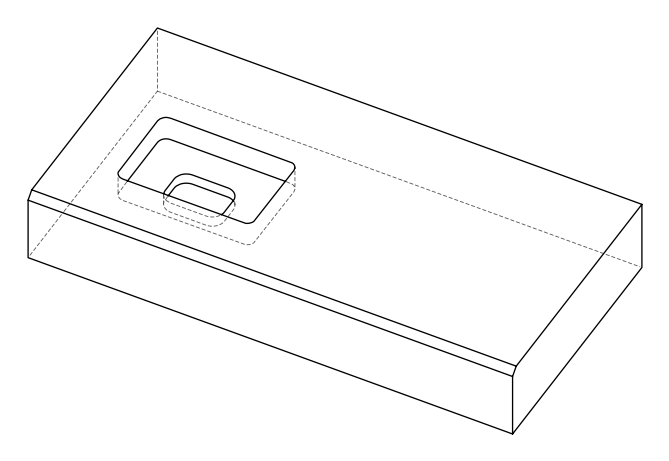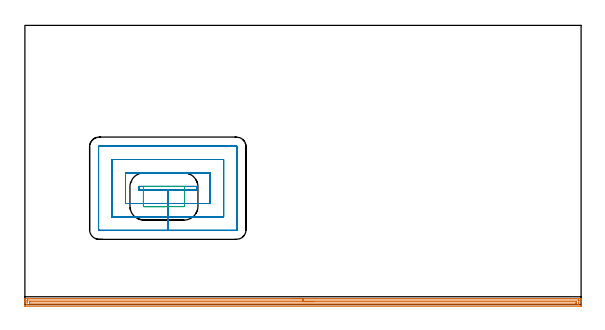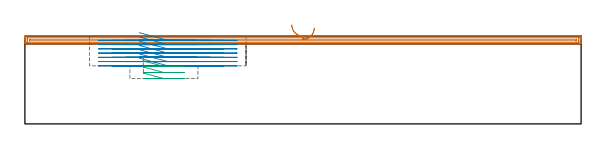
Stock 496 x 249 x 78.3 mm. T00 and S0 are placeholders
(PLAN: 3 operations, 2 tool changes, 28.6 min)
(1 AREA_MILL | FG_CHAMFER_SURFACE | UGT0205_001 | 12.09 min | 12152 mm3)
(2 MILL_RECTANGULAR_POCKET | POCKET_RECTANGULAR_STRAIGHT | UGT0201_008 | Follow Part, ap 4, ae 75% | 15.46 min | 335498 mm3)
(3 MILL_RECTANGULAR_POCKET_1 | POCKET_RECTANGULAR_STRAIGHT_1 | UGT0201_106 | Follow Part, ap 6, ae 75% | 1.06 min | 27509 mm3)
(TOOL UGT0205_001 | Chamfer Mill 20 x 3 x 45 deg. | D20 FL50 Z2)
(TOOL UGT0201_008 | End Mill 16 mm | D16 FL32 Z4)
(TOOL UGT0201_106 | End Mill 24 mm | D24 FL25 Z2)
(OP 1 AREA_MILL)
G17 G21 G94 G90
T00 M6
G54
G17 G0 G90 X238. Y5.5 S1061 M3
G43 Z88.3 H0
G94 G1 X238.038 Z87.428 F250.
X238.152 Z86.563
X238.341 Z85.712
X238.603 Z84.88
X238.937 Z84.074
X239.34 Z83.3
X239.808 Z82.564
X240.34 Z81.872
X240.929 Z81.229
X241.572 Z80.639
X242.264 Z80.108
X243. Z79.64
X243.774 Z79.237
X244.58 Z78.903
X245.412 Z78.641
X246.264 Z78.452
X247.128 Z78.338
X248. Z78.3
X495.832
X495.99 Y5.494 Z78.293
X496. Y5.183 Z77.982
Y4.859 Z77.659
Y4.198 Z76.993
Y2.989 Z75.785
Y2.44 Z75.234
Y-0.803 Z71.993
X495.997 Y-1.078 Z71.719
X495.99 Y-1.492 Z71.305
X495.81 Y-1.496 Z71.302
X495.386 Y-1.5 Z71.3
X0.614
X0.19 Y-1.496 Z71.302
X0.01 Y-1.492 Z71.305
X0. Y-1.078 Z71.719
Y2.44 Z75.234
Y2.989 Z75.785
Y3.319 Z76.115
Y3.868 Z76.664
Y4.198 Z76.993
Y5.183 Z77.983
X0.01 Y5.494 Z78.293
X0.168 Y5.5 Z78.3
X248.
Y4.086 Z76.886
X493.599 Y4.085 Z76.885
X493.715
X493.961 Y4.08 Z76.88
X493.985 Y4.079 Z76.879
X493.99 Y4.064 Z76.864
X493.996 Y4.033 Z76.833
X493.998 Y4.002 Z76.802
X494. Y3.804 Z76.604
Y2.045 Z74.845
Y1.166 Z73.966
X493.998 Y0.681 Z73.481
X493.994 Y0.293 Z73.093
X493.979 Y-0.079 Z72.721
X493.599 Y-0.084 Z72.716
X493.484 Y-0.085 Z72.715
X2.401
X2.285
X2.039 Y-0.08 Z72.72
X2.015 Y-0.079 Z72.721
X2.01 Y-0.064 Z72.736
X2.004 Y-0.033 Z72.767
X2.002 Y-0.002 Z72.798
X2. Y0.196 Z72.996
Y1.955 Z74.755
Y2.834 Z75.634
X2.002 Y3.319 Z76.119
X2.006 Y3.707 Z76.507
X2.021 Y4.079 Z76.879
X2.401 Y4.084 Z76.884
X2.516 Y4.085 Z76.885
X248. Y4.086 Z76.886
Y2.672 Z75.472
X491.813 Y2.671 Z75.471
X491.892 Y2.67 Z75.47
X491.954 Y2.667 Z75.467
X491.987 Y2.665 Z75.465
X491.99 Y2.623 Z75.423
X491.996 Y2.44 Z75.24
X491.999 Y2.257 Z75.057
X491.995 Y1.56 Z74.36
X491.992 Y1.385 Z74.185
X491.981 Y1.335 Z74.135
X491.93 Y1.333 Z74.133
X491.813 Y1.331 Z74.131
X491.155 Y1.329 Z74.129
X490.92
X4.187
X4.108 Y1.33 Z74.13
X4.046 Y1.333 Z74.133
X4.013 Y1.335 Z74.135
X4.01 Y1.377 Z74.177
X4.004 Y1.56 Z74.36
X4.001 Y1.743 Z74.543
X4.005 Y2.44 Z75.24
X4.008 Y2.615 Z75.415
X4.019 Y2.665 Z75.465
X4.07 Y2.667 Z75.467
X4.187 Y2.669 Z75.469
X4.845 Y2.671 Z75.471
X5.08
X248. Y2.672 Z75.472
X248.872 Z75.51
X249.736 Z75.623
X250.588 Z75.812
X251.42 Z76.075
X252.226 Z76.408
X253. Z76.811
X253.736 Z77.28
X254.428 Z77.811
X255.071 Z78.4
X255.66 Z79.044
X256.192 Z79.736
X256.66 Z80.472
X257.063 Z81.245
X257.397 Z82.051
X257.659 Z82.883
X257.848 Z83.735
X257.962 Z84.6
X258. Z85.472
G0 Z88.3
M5
M2
(OP 2 MILL_RECTANGULAR_POCKET)
G17 G21 G94 G90
T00 M6
G54
G17 G0 G90 X102.125 Y102.2 S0 M3
G43 Z88.3 H0
Z81.3
G94 G1 X127.45 Z74.514 F250.
X153.2 F500.
Y105.4
X101.7
Y102.2
X127.45
Y90.2
X165.2
Y117.4
X89.7
Y90.2
X127.45
Y78.2
X177.2
Y129.4
X77.7
Y78.2
X127.45
Y66.2
X188.5
G3 X189.2 Y66.9 R0.7
G1 Y140.7
G3 X188.5 Y141.4 R0.7
G1 X66.4
G3 X65.7 Y140.7 R0.7
G1 Y66.9
G3 X66.4 Y66.2 R0.7
G1 X127.45
X128.45
G0 X102.125 Y102.2 Z77.514
G1 X127.45 Z70.729 F250.
X153.2 F500.
Y105.4
X101.7
Y102.2
X127.45
Y90.2
X165.2
Y117.4
X89.7
Y90.2
X127.45
Y78.2
X177.2
Y129.4
X77.7
Y78.2
X127.45
Y66.2
X188.5
G3 X189.2 Y66.9 R0.7
G1 Y140.7
G3 X188.5 Y141.4 R0.7
G1 X66.4
G3 X65.7 Y140.7 R0.7
G1 Y66.9
G3 X66.4 Y66.2 R0.7
G1 X127.45
X128.45
G0 X102.125 Y102.2 Z73.729
G1 X127.45 Z66.943 F250.
X153.2 F500.
Y105.4
X101.7
Y102.2
X127.45
Y90.2
X165.2
Y117.4
X89.7
Y90.2
X127.45
Y78.2
X177.2
Y129.4
X77.7
Y78.2
X127.45
Y66.2
X188.5
G3 X189.2 Y66.9 R0.7
G1 Y140.7
G3 X188.5 Y141.4 R0.7
G1 X66.4
G3 X65.7 Y140.7 R0.7
G1 Y66.9
G3 X66.4 Y66.2 R0.7
G1 X127.45
X128.45
G0 X102.125 Y102.2 Z69.943
G1 X127.45 Z63.157 F250.
X153.2 F500.
Y105.4
X101.7
Y102.2
X127.45
Y90.2
X165.2
Y117.4
X89.7
Y90.2
X127.45
Y78.2
X177.2
Y129.4
X77.7
Y78.2
X127.45
Y66.2
X188.5
G3 X189.2 Y66.9 R0.7
G1 Y140.7
G3 X188.5 Y141.4 R0.7
G1 X66.4
G3 X65.7 Y140.7 R0.7
G1 Y66.9
G3 X66.4 Y66.2 R0.7
G1 X127.45
X128.45
G0 X102.125 Y102.2 Z66.157
G1 X127.45 Z59.371 F250.
X153.2 F500.
Y105.4
X101.7
Y102.2
X127.45
Y90.2
X165.2
Y117.4
X89.7
Y90.2
X127.45
Y78.2
X177.2
Y129.4
X77.7
Y78.2
X127.45
Y66.2
X188.5
G3 X189.2 Y66.9 R0.7
G1 Y140.7
G3 X188.5 Y141.4 R0.7
G1 X66.4
G3 X65.7 Y140.7 R0.7
G1 Y66.9
G3 X66.4 Y66.2 R0.7
G1 X127.45
X128.45
G0 X102.125 Y102.2 Z62.371
G1 X127.45 Z55.586 F250.
X153.2 F500.
Y105.4
X101.7
Y102.2
X127.45
Y90.2
X165.2
Y117.4
X89.7
Y90.2
X127.45
Y78.2
X177.2
Y129.4
X77.7
Y78.2
X127.45
Y66.2
X188.5
G3 X189.2 Y66.9 R0.7
G1 Y140.7
G3 X188.5 Y141.4 R0.7
G1 X66.4
G3 X65.7 Y140.7 R0.7
G1 Y66.9
G3 X66.4 Y66.2 R0.7
G1 X127.45
X128.45
G0 X102.125 Y102.2 Z58.586
G1 X127.45 Z51.8 F250.
X153.2 F500.
Y105.4
X101.7
Y102.2
X127.45
Y90.2
X165.2
Y117.4
X89.7
Y90.2
X127.45
Y78.2
X177.2
Y129.4
X77.7
Y78.2
X127.45
Y66.2
X188.5
G3 X189.2 Y66.9 R0.7
G1 Y140.7
G3 X188.5 Y141.4 R0.7
G1 X66.4
G3 X65.7 Y140.7 R0.7
G1 Y66.9
G3 X66.4 Y66.2 R0.7
G1 X127.45
X128.45
G0 Z88.3
M5
M2
(OP 3 MILL_RECTANGULAR_POCKET_1)
G17 G21 G94 G90
T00 M6
G54
G17 G0 G90 X105.7 Y100.669 S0 M3
G43 Z88.3 H0
Z59.643
G94 G1 Y87.8 Z56.195 F250.
Y87.737 Z56.178
X105.735 Y87.624 Z56.146
X105.801 Y87.527 Z56.115
X105.9 Y87.448 Z56.081
X106.037 Y87.4 Z56.042
X106.1 Z56.025
X124. Z51.229
X141.9 F500.
G3 X142.3 Y87.8 R0.4
G1 Y105.
G3 X141.9 Y105.4 R0.4
G1 X106.1
G3 X105.7 Y105. R0.4
G1 Y87.8
G3 X106.1 Y87.4 R0.4
G1 X124.
X125.
G0 X105.7 Y100.669 Z54.229
G1 Y87.8 Z50.78 F250.
Y87.737 Z50.763
X105.735 Y87.624 Z50.732
X105.801 Y87.527 Z50.7
X105.9 Y87.448 Z50.666
X106.037 Y87.4 Z50.628
X106.1 Z50.611
X124. Z45.814
X141.9 F500.
G3 X142.3 Y87.8 R0.4
G1 Y105.
G3 X141.9 Y105.4 R0.4
G1 X106.1
G3 X105.7 Y105. R0.4
G1 Y87.8
G3 X106.1 Y87.4 R0.4
G1 X124.
X125.
G0 X105.7 Y100.669 Z48.814
G1 Y87.8 Z45.366 F250.
Y87.737 Z45.349
X105.735 Y87.624 Z45.318
X105.801 Y87.527 Z45.286
X105.9 Y87.448 Z45.252
X106.037 Y87.4 Z45.213
X106.1 Z45.196
X124. Z40.4
X141.9 F500.
G3 X142.3 Y87.8 R0.4
G1 Y105.
G3 X141.9 Y105.4 R0.4
G1 X106.1
G3 X105.7 Y105. R0.4
G1 Y87.8
G3 X106.1 Y87.4 R0.4
G1 X124.
X125.
G0 Z88.3
M5
M2
